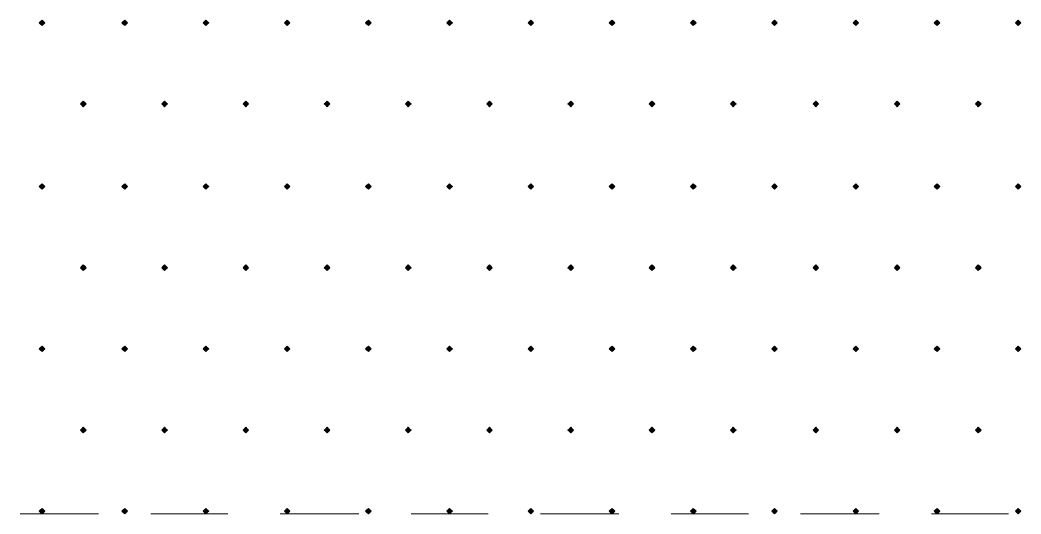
# Model space of a CAD drawing. Header units: millimetres. Extents: x 0 to 420, y 0 to 297.
# Drawn here: x 281.16 to 296.54, y 182.44 to 190.03 of the extents above; entities that cross this region are included whole.
import ezdxf

# ---------------------------------------------------------------- set-up
doc = ezdxf.new("R2010")
doc.units = ezdxf.units.MM

msp = doc.modelspace()

# ---------------------------------------------------------------- hatches: boundary and pattern name
for points in [[(281.496, 190.034), (281.474, 190.013), (281.453, 189.992), (281.474, 189.971), (281.496, 189.95), (281.517, 189.971), (281.538, 189.992), (281.517, 190.013), (281.496, 190.034)], [(282.766, 190.034), (282.744, 190.013), (282.723, 189.992), (282.744, 189.971), (282.766, 189.95), (282.787, 189.971), (282.808, 189.992), (282.787, 190.013), (282.766, 190.034)], [(284.014, 190.034), (283.993, 190.013), (283.972, 189.992), (283.993, 189.971), (284.014, 189.95), (284.036, 189.971), (284.057, 189.992), (284.036, 190.013), (284.014, 190.034)], [(285.263, 190.034), (285.242, 190.013), (285.221, 189.992), (285.242, 189.971), (285.263, 189.95), (285.284, 189.971), (285.305, 189.992), (285.284, 190.013), (285.263, 190.034)], [(286.512, 190.034), (286.491, 190.013), (286.47, 189.992), (286.491, 189.971), (286.512, 189.95), (286.533, 189.971), (286.554, 189.992), (286.533, 190.013), (286.512, 190.034)], [(287.761, 190.034), (287.74, 190.013), (287.719, 189.992), (287.74, 189.971), (287.761, 189.95), (287.782, 189.971), (287.803, 189.992), (287.782, 190.013), (287.761, 190.034)], [(289.01, 190.034), (288.989, 190.013), (288.967, 189.992), (288.989, 189.971), (289.01, 189.95), (289.031, 189.971), (289.052, 189.992), (289.031, 190.013), (289.01, 190.034)], [(290.259, 190.034), (290.237, 190.013), (290.216, 189.992), (290.237, 189.971), (290.259, 189.95), (290.28, 189.971), (290.301, 189.992), (290.28, 190.013), (290.259, 190.034)], [(291.507, 190.034), (291.486, 190.013), (291.465, 189.992), (291.486, 189.971), (291.507, 189.95), (291.529, 189.971), (291.55, 189.992), (291.529, 190.013), (291.507, 190.034)], [(292.756, 190.034), (292.735, 190.013), (292.714, 189.992), (292.735, 189.971), (292.756, 189.95), (292.777, 189.971), (292.798, 189.992), (292.777, 190.013), (292.756, 190.034)], [(294.005, 190.034), (293.984, 190.013), (293.963, 189.992), (293.984, 189.971), (294.005, 189.95), (294.026, 189.971), (294.047, 189.992), (294.026, 190.013), (294.005, 190.034)], [(295.254, 190.034), (295.233, 190.013), (295.212, 189.992), (295.233, 189.971), (295.254, 189.95), (295.275, 189.971), (295.296, 189.992), (295.275, 190.013), (295.254, 190.034)], [(296.503, 190.034), (296.482, 190.013), (296.46, 189.992), (296.482, 189.971), (296.503, 189.95), (296.524, 189.971), (296.545, 189.992), (296.524, 190.013), (296.503, 190.034)], [(282.13, 188.786), (282.109, 188.764), (282.088, 188.743), (282.109, 188.722), (282.13, 188.701), (282.152, 188.722), (282.173, 188.743), (282.152, 188.764), (282.13, 188.786)], [(283.379, 188.786), (283.358, 188.764), (283.337, 188.743), (283.358, 188.722), (283.379, 188.701), (283.4, 188.722), (283.422, 188.743), (283.4, 188.764), (283.379, 188.786)], [(284.628, 188.786), (284.607, 188.764), (284.586, 188.743), (284.607, 188.722), (284.628, 188.701), (284.649, 188.722), (284.671, 188.743), (284.649, 188.764), (284.628, 188.786)], [(285.877, 188.786), (285.856, 188.764), (285.835, 188.743), (285.856, 188.722), (285.877, 188.701), (285.898, 188.722), (285.919, 188.743), (285.898, 188.764), (285.877, 188.786)], [(287.126, 188.786), (287.105, 188.764), (287.084, 188.743), (287.105, 188.722), (287.126, 188.701), (287.147, 188.722), (287.168, 188.743), (287.147, 188.764), (287.126, 188.786)], [(288.375, 188.786), (288.354, 188.764), (288.332, 188.743), (288.354, 188.722), (288.375, 188.701), (288.396, 188.722), (288.417, 188.743), (288.396, 188.764), (288.375, 188.786)], [(289.623, 188.786), (289.602, 188.764), (289.581, 188.743), (289.602, 188.722), (289.623, 188.701), (289.645, 188.722), (289.666, 188.743), (289.645, 188.764), (289.623, 188.786)], [(290.872, 188.786), (290.851, 188.764), (290.83, 188.743), (290.851, 188.722), (290.872, 188.701), (290.894, 188.722), (290.915, 188.743), (290.894, 188.764), (290.872, 188.786)], [(292.121, 188.786), (292.1, 188.764), (292.079, 188.743), (292.1, 188.722), (292.121, 188.701), (292.142, 188.722), (292.164, 188.743), (292.142, 188.764), (292.121, 188.786)], [(293.391, 188.786), (293.37, 188.764), (293.349, 188.743), (293.37, 188.722), (293.391, 188.701), (293.412, 188.722), (293.434, 188.743), (293.412, 188.764), (293.391, 188.786)], [(294.64, 188.786), (294.619, 188.764), (294.598, 188.743), (294.619, 188.722), (294.64, 188.701), (294.661, 188.722), (294.682, 188.743), (294.661, 188.764), (294.64, 188.786)], [(295.889, 188.786), (295.868, 188.764), (295.846, 188.743), (295.868, 188.722), (295.889, 188.701), (295.91, 188.722), (295.931, 188.743), (295.91, 188.764), (295.889, 188.786)], [(281.496, 187.515), (281.474, 187.494), (281.453, 187.473), (281.474, 187.452), (281.496, 187.431), (281.517, 187.452), (281.538, 187.473), (281.517, 187.494), (281.496, 187.515)], [(282.766, 187.515), (282.744, 187.494), (282.723, 187.473), (282.744, 187.452), (282.766, 187.431), (282.787, 187.452), (282.808, 187.473), (282.787, 187.494), (282.766, 187.515)], [(284.014, 187.515), (283.993, 187.494), (283.972, 187.473), (283.993, 187.452), (284.014, 187.431), (284.036, 187.452), (284.057, 187.473), (284.036, 187.494), (284.014, 187.515)], [(285.263, 187.515), (285.242, 187.494), (285.221, 187.473), (285.242, 187.452), (285.263, 187.431), (285.284, 187.452), (285.305, 187.473), (285.284, 187.494), (285.263, 187.515)], [(286.512, 187.515), (286.491, 187.494), (286.47, 187.473), (286.491, 187.452), (286.512, 187.431), (286.533, 187.452), (286.554, 187.473), (286.533, 187.494), (286.512, 187.515)], [(287.761, 187.515), (287.74, 187.494), (287.719, 187.473), (287.74, 187.452), (287.761, 187.431), (287.782, 187.452), (287.803, 187.473), (287.782, 187.494), (287.761, 187.515)], [(289.01, 187.515), (288.989, 187.494), (288.967, 187.473), (288.989, 187.452), (289.01, 187.431), (289.031, 187.452), (289.052, 187.473), (289.031, 187.494), (289.01, 187.515)], [(290.259, 187.515), (290.237, 187.494), (290.216, 187.473), (290.237, 187.452), (290.259, 187.431), (290.28, 187.452), (290.301, 187.473), (290.28, 187.494), (290.259, 187.515)], [(291.507, 187.515), (291.486, 187.494), (291.465, 187.473), (291.486, 187.452), (291.507, 187.431), (291.529, 187.452), (291.55, 187.473), (291.529, 187.494), (291.507, 187.515)], [(292.756, 187.515), (292.735, 187.494), (292.714, 187.473), (292.735, 187.452), (292.756, 187.431), (292.777, 187.452), (292.798, 187.473), (292.777, 187.494), (292.756, 187.515)], [(294.005, 187.515), (293.984, 187.494), (293.963, 187.473), (293.984, 187.452), (294.005, 187.431), (294.026, 187.452), (294.047, 187.473), (294.026, 187.494), (294.005, 187.515)], [(295.254, 187.515), (295.233, 187.494), (295.212, 187.473), (295.233, 187.452), (295.254, 187.431), (295.275, 187.452), (295.296, 187.473), (295.275, 187.494), (295.254, 187.515)], [(296.503, 187.515), (296.482, 187.494), (296.46, 187.473), (296.482, 187.452), (296.503, 187.431), (296.524, 187.452), (296.545, 187.473), (296.524, 187.494), (296.503, 187.515)], [(282.13, 186.267), (282.109, 186.246), (282.088, 186.224), (282.109, 186.203), (282.13, 186.182), (282.152, 186.203), (282.173, 186.224), (282.152, 186.246), (282.13, 186.267)], [(283.379, 186.267), (283.358, 186.246), (283.337, 186.224), (283.358, 186.203), (283.379, 186.182), (283.4, 186.203), (283.422, 186.224), (283.4, 186.246), (283.379, 186.267)], [(284.628, 186.267), (284.607, 186.246), (284.586, 186.224), (284.607, 186.203), (284.628, 186.182), (284.649, 186.203), (284.671, 186.224), (284.649, 186.246), (284.628, 186.267)], [(285.877, 186.267), (285.856, 186.246), (285.835, 186.224), (285.856, 186.203), (285.877, 186.182), (285.898, 186.203), (285.919, 186.224), (285.898, 186.246), (285.877, 186.267)], [(287.126, 186.267), (287.105, 186.246), (287.084, 186.224), (287.105, 186.203), (287.126, 186.182), (287.147, 186.203), (287.168, 186.224), (287.147, 186.246), (287.126, 186.267)], [(288.375, 186.267), (288.354, 186.246), (288.332, 186.224), (288.354, 186.203), (288.375, 186.182), (288.396, 186.203), (288.417, 186.224), (288.396, 186.246), (288.375, 186.267)], [(289.623, 186.267), (289.602, 186.246), (289.581, 186.224), (289.602, 186.203), (289.623, 186.182), (289.645, 186.203), (289.666, 186.224), (289.645, 186.246), (289.623, 186.267)], [(290.872, 186.267), (290.851, 186.246), (290.83, 186.224), (290.851, 186.203), (290.872, 186.182), (290.894, 186.203), (290.915, 186.224), (290.894, 186.246), (290.872, 186.267)], [(292.121, 186.267), (292.1, 186.246), (292.079, 186.224), (292.1, 186.203), (292.121, 186.182), (292.142, 186.203), (292.164, 186.224), (292.142, 186.246), (292.121, 186.267)], [(293.391, 186.267), (293.37, 186.246), (293.349, 186.224), (293.37, 186.203), (293.391, 186.182), (293.412, 186.203), (293.434, 186.224), (293.412, 186.246), (293.391, 186.267)], [(294.64, 186.267), (294.619, 186.246), (294.598, 186.224), (294.619, 186.203), (294.64, 186.182), (294.661, 186.203), (294.682, 186.224), (294.661, 186.246), (294.64, 186.267)], [(295.889, 186.267), (295.868, 186.246), (295.846, 186.224), (295.868, 186.203), (295.889, 186.182), (295.91, 186.203), (295.931, 186.224), (295.91, 186.246), (295.889, 186.267)], [(281.496, 185.018), (281.474, 184.997), (281.453, 184.975), (281.474, 184.954), (281.496, 184.933), (281.517, 184.954), (281.538, 184.975), (281.517, 184.997), (281.496, 185.018)], [(282.766, 185.018), (282.744, 184.997), (282.723, 184.975), (282.744, 184.954), (282.766, 184.933), (282.787, 184.954), (282.808, 184.975), (282.787, 184.997), (282.766, 185.018)], [(284.014, 185.018), (283.993, 184.997), (283.972, 184.975), (283.993, 184.954), (284.014, 184.933), (284.036, 184.954), (284.057, 184.975), (284.036, 184.997), (284.014, 185.018)], [(285.263, 185.018), (285.242, 184.997), (285.221, 184.975), (285.242, 184.954), (285.263, 184.933), (285.284, 184.954), (285.305, 184.975), (285.284, 184.997), (285.263, 185.018)], [(286.512, 185.018), (286.491, 184.997), (286.47, 184.975), (286.491, 184.954), (286.512, 184.933), (286.533, 184.954), (286.554, 184.975), (286.533, 184.997), (286.512, 185.018)], [(287.761, 185.018), (287.74, 184.997), (287.719, 184.975), (287.74, 184.954), (287.761, 184.933), (287.782, 184.954), (287.803, 184.975), (287.782, 184.997), (287.761, 185.018)], [(289.01, 185.018), (288.989, 184.997), (288.967, 184.975), (288.989, 184.954), (289.01, 184.933), (289.031, 184.954), (289.052, 184.975), (289.031, 184.997), (289.01, 185.018)], [(290.259, 185.018), (290.237, 184.997), (290.216, 184.975), (290.237, 184.954), (290.259, 184.933), (290.28, 184.954), (290.301, 184.975), (290.28, 184.997), (290.259, 185.018)], [(291.507, 185.018), (291.486, 184.997), (291.465, 184.975), (291.486, 184.954), (291.507, 184.933), (291.529, 184.954), (291.55, 184.975), (291.529, 184.997), (291.507, 185.018)], [(292.756, 185.018), (292.735, 184.997), (292.714, 184.975), (292.735, 184.954), (292.756, 184.933), (292.777, 184.954), (292.798, 184.975), (292.777, 184.997), (292.756, 185.018)], [(294.005, 185.018), (293.984, 184.997), (293.963, 184.975), (293.984, 184.954), (294.005, 184.933), (294.026, 184.954), (294.047, 184.975), (294.026, 184.997), (294.005, 185.018)], [(295.254, 185.018), (295.233, 184.997), (295.212, 184.975), (295.233, 184.954), (295.254, 184.933), (295.275, 184.954), (295.296, 184.975), (295.275, 184.997), (295.254, 185.018)], [(296.503, 185.018), (296.482, 184.997), (296.46, 184.975), (296.482, 184.954), (296.503, 184.933), (296.524, 184.954), (296.545, 184.975), (296.524, 184.997), (296.503, 185.018)], [(282.13, 183.769), (282.109, 183.748), (282.088, 183.727), (282.109, 183.705), (282.13, 183.684), (282.152, 183.705), (282.173, 183.727), (282.152, 183.748), (282.13, 183.769)], [(283.379, 183.769), (283.358, 183.748), (283.337, 183.727), (283.358, 183.705), (283.379, 183.684), (283.4, 183.705), (283.422, 183.727), (283.4, 183.748), (283.379, 183.769)], [(284.628, 183.769), (284.607, 183.748), (284.586, 183.727), (284.607, 183.705), (284.628, 183.684), (284.649, 183.705), (284.671, 183.727), (284.649, 183.748), (284.628, 183.769)], [(285.877, 183.769), (285.856, 183.748), (285.835, 183.727), (285.856, 183.705), (285.877, 183.684), (285.898, 183.705), (285.919, 183.727), (285.898, 183.748), (285.877, 183.769)], [(287.126, 183.769), (287.105, 183.748), (287.084, 183.727), (287.105, 183.705), (287.126, 183.684), (287.147, 183.705), (287.168, 183.727), (287.147, 183.748), (287.126, 183.769)], [(288.375, 183.769), (288.354, 183.748), (288.332, 183.727), (288.354, 183.705), (288.375, 183.684), (288.396, 183.705), (288.417, 183.727), (288.396, 183.748), (288.375, 183.769)], [(289.623, 183.769), (289.602, 183.748), (289.581, 183.727), (289.602, 183.705), (289.623, 183.684), (289.645, 183.705), (289.666, 183.727), (289.645, 183.748), (289.623, 183.769)], [(290.872, 183.769), (290.851, 183.748), (290.83, 183.727), (290.851, 183.705), (290.872, 183.684), (290.894, 183.705), (290.915, 183.727), (290.894, 183.748), (290.872, 183.769)], [(292.121, 183.769), (292.1, 183.748), (292.079, 183.727), (292.1, 183.705), (292.121, 183.684), (292.142, 183.705), (292.164, 183.727), (292.142, 183.748), (292.121, 183.769)], [(293.391, 183.769), (293.37, 183.748), (293.349, 183.727), (293.37, 183.705), (293.391, 183.684), (293.412, 183.705), (293.434, 183.727), (293.412, 183.748), (293.391, 183.769)], [(294.64, 183.769), (294.619, 183.748), (294.598, 183.727), (294.619, 183.705), (294.64, 183.684), (294.661, 183.705), (294.682, 183.727), (294.661, 183.748), (294.64, 183.769)], [(295.889, 183.769), (295.868, 183.748), (295.846, 183.727), (295.868, 183.705), (295.889, 183.684), (295.91, 183.705), (295.931, 183.727), (295.91, 183.748), (295.889, 183.769)], [(281.496, 182.52), (281.474, 182.499), (281.453, 182.478), (281.474, 182.457), (281.496, 182.436), (281.517, 182.457), (281.538, 182.478), (281.517, 182.499), (281.496, 182.52)], [(282.766, 182.52), (282.744, 182.499), (282.723, 182.478), (282.744, 182.457), (282.766, 182.436), (282.787, 182.457), (282.808, 182.478), (282.787, 182.499), (282.766, 182.52)], [(284.014, 182.52), (283.993, 182.499), (283.972, 182.478), (283.993, 182.457), (284.014, 182.436), (284.036, 182.457), (284.057, 182.478), (284.036, 182.499), (284.014, 182.52)], [(285.263, 182.52), (285.242, 182.499), (285.221, 182.478), (285.242, 182.457), (285.263, 182.436), (285.284, 182.457), (285.305, 182.478), (285.284, 182.499), (285.263, 182.52)], [(286.512, 182.52), (286.491, 182.499), (286.47, 182.478), (286.491, 182.457), (286.512, 182.436), (286.533, 182.457), (286.554, 182.478), (286.533, 182.499), (286.512, 182.52)], [(287.761, 182.52), (287.74, 182.499), (287.719, 182.478), (287.74, 182.457), (287.761, 182.436), (287.782, 182.457), (287.803, 182.478), (287.782, 182.499), (287.761, 182.52)], [(289.01, 182.52), (288.989, 182.499), (288.967, 182.478), (288.989, 182.457), (289.01, 182.436), (289.031, 182.457), (289.052, 182.478), (289.031, 182.499), (289.01, 182.52)], [(290.259, 182.52), (290.237, 182.499), (290.216, 182.478), (290.237, 182.457), (290.259, 182.436), (290.28, 182.457), (290.301, 182.478), (290.28, 182.499), (290.259, 182.52)], [(291.507, 182.52), (291.486, 182.499), (291.465, 182.478), (291.486, 182.457), (291.507, 182.436), (291.529, 182.457), (291.55, 182.478), (291.529, 182.499), (291.507, 182.52)], [(292.756, 182.52), (292.735, 182.499), (292.714, 182.478), (292.735, 182.457), (292.756, 182.436), (292.777, 182.457), (292.798, 182.478), (292.777, 182.499), (292.756, 182.52)], [(294.005, 182.52), (293.984, 182.499), (293.963, 182.478), (293.984, 182.457), (294.005, 182.436), (294.026, 182.457), (294.047, 182.478), (294.026, 182.499), (294.005, 182.52)], [(295.254, 182.52), (295.233, 182.499), (295.212, 182.478), (295.233, 182.457), (295.254, 182.436), (295.275, 182.457), (295.296, 182.478), (295.275, 182.499), (295.254, 182.52)], [(296.503, 182.52), (296.482, 182.499), (296.46, 182.478), (296.482, 182.457), (296.503, 182.436), (296.524, 182.457), (296.545, 182.478), (296.524, 182.499), (296.503, 182.52)]]:
    msp.add_hatch(color=7).paths.add_polyline_path(points)

# ---------------------------------------------------------------- linework, layer by layer
at = {"lineweight": 0}
for points in [[(281.496, 190.034), (281.474, 190.013), (281.453, 189.992), (281.474, 189.971), (281.496, 189.95), (281.517, 189.971), (281.538, 189.992), (281.517, 190.013)], [(282.766, 190.034), (282.744, 190.013), (282.723, 189.992), (282.744, 189.971), (282.766, 189.95), (282.787, 189.971), (282.808, 189.992), (282.787, 190.013)], [(284.014, 190.034), (283.993, 190.013), (283.972, 189.992), (283.993, 189.971), (284.014, 189.95), (284.036, 189.971), (284.057, 189.992), (284.036, 190.013)], [(285.263, 190.034), (285.242, 190.013), (285.221, 189.992), (285.242, 189.971), (285.263, 189.95), (285.284, 189.971), (285.305, 189.992), (285.284, 190.013)], [(286.512, 190.034), (286.491, 190.013), (286.47, 189.992), (286.491, 189.971), (286.512, 189.95), (286.533, 189.971), (286.554, 189.992), (286.533, 190.013)], [(287.761, 190.034), (287.74, 190.013), (287.719, 189.992), (287.74, 189.971), (287.761, 189.95), (287.782, 189.971), (287.803, 189.992), (287.782, 190.013)], [(289.01, 190.034), (288.989, 190.013), (288.967, 189.992), (288.989, 189.971), (289.01, 189.95), (289.031, 189.971), (289.052, 189.992), (289.031, 190.013)], [(290.259, 190.034), (290.237, 190.013), (290.216, 189.992), (290.237, 189.971), (290.259, 189.95), (290.28, 189.971), (290.301, 189.992), (290.28, 190.013)], [(291.507, 190.034), (291.486, 190.013), (291.465, 189.992), (291.486, 189.971), (291.507, 189.95), (291.529, 189.971), (291.55, 189.992), (291.529, 190.013)], [(292.756, 190.034), (292.735, 190.013), (292.714, 189.992), (292.735, 189.971), (292.756, 189.95), (292.777, 189.971), (292.798, 189.992), (292.777, 190.013)], [(294.005, 190.034), (293.984, 190.013), (293.963, 189.992), (293.984, 189.971), (294.005, 189.95), (294.026, 189.971), (294.047, 189.992), (294.026, 190.013)], [(295.254, 190.034), (295.233, 190.013), (295.212, 189.992), (295.233, 189.971), (295.254, 189.95), (295.275, 189.971), (295.296, 189.992), (295.275, 190.013)], [(296.503, 190.034), (296.482, 190.013), (296.46, 189.992), (296.482, 189.971), (296.503, 189.95), (296.524, 189.971), (296.545, 189.992), (296.524, 190.013)], [(282.13, 188.786), (282.109, 188.764), (282.088, 188.743), (282.109, 188.722), (282.13, 188.701), (282.152, 188.722), (282.173, 188.743), (282.152, 188.764)], [(283.379, 188.786), (283.358, 188.764), (283.337, 188.743), (283.358, 188.722), (283.379, 188.701), (283.4, 188.722), (283.422, 188.743), (283.4, 188.764)], [(284.628, 188.786), (284.607, 188.764), (284.586, 188.743), (284.607, 188.722), (284.628, 188.701), (284.649, 188.722), (284.671, 188.743), (284.649, 188.764)], [(285.877, 188.786), (285.856, 188.764), (285.835, 188.743), (285.856, 188.722), (285.877, 188.701), (285.898, 188.722), (285.919, 188.743), (285.898, 188.764)], [(287.126, 188.786), (287.105, 188.764), (287.084, 188.743), (287.105, 188.722), (287.126, 188.701), (287.147, 188.722), (287.168, 188.743), (287.147, 188.764)], [(288.375, 188.786), (288.354, 188.764), (288.332, 188.743), (288.354, 188.722), (288.375, 188.701), (288.396, 188.722), (288.417, 188.743), (288.396, 188.764)], [(289.623, 188.786), (289.602, 188.764), (289.581, 188.743), (289.602, 188.722), (289.623, 188.701), (289.645, 188.722), (289.666, 188.743), (289.645, 188.764)], [(290.872, 188.786), (290.851, 188.764), (290.83, 188.743), (290.851, 188.722), (290.872, 188.701), (290.894, 188.722), (290.915, 188.743), (290.894, 188.764)], [(292.121, 188.786), (292.1, 188.764), (292.079, 188.743), (292.1, 188.722), (292.121, 188.701), (292.142, 188.722), (292.164, 188.743), (292.142, 188.764)], [(293.391, 188.786), (293.37, 188.764), (293.349, 188.743), (293.37, 188.722), (293.391, 188.701), (293.412, 188.722), (293.434, 188.743), (293.412, 188.764)], [(294.64, 188.786), (294.619, 188.764), (294.598, 188.743), (294.619, 188.722), (294.64, 188.701), (294.661, 188.722), (294.682, 188.743), (294.661, 188.764)], [(295.889, 188.786), (295.868, 188.764), (295.846, 188.743), (295.868, 188.722), (295.889, 188.701), (295.91, 188.722), (295.931, 188.743), (295.91, 188.764)], [(281.496, 187.515), (281.474, 187.494), (281.453, 187.473), (281.474, 187.452), (281.496, 187.431), (281.517, 187.452), (281.538, 187.473), (281.517, 187.494)], [(282.766, 187.515), (282.744, 187.494), (282.723, 187.473), (282.744, 187.452), (282.766, 187.431), (282.787, 187.452), (282.808, 187.473), (282.787, 187.494)], [(284.014, 187.515), (283.993, 187.494), (283.972, 187.473), (283.993, 187.452), (284.014, 187.431), (284.036, 187.452), (284.057, 187.473), (284.036, 187.494)], [(285.263, 187.515), (285.242, 187.494), (285.221, 187.473), (285.242, 187.452), (285.263, 187.431), (285.284, 187.452), (285.305, 187.473), (285.284, 187.494)], [(286.512, 187.515), (286.491, 187.494), (286.47, 187.473), (286.491, 187.452), (286.512, 187.431), (286.533, 187.452), (286.554, 187.473), (286.533, 187.494)], [(287.761, 187.515), (287.74, 187.494), (287.719, 187.473), (287.74, 187.452), (287.761, 187.431), (287.782, 187.452), (287.803, 187.473), (287.782, 187.494)], [(289.01, 187.515), (288.989, 187.494), (288.967, 187.473), (288.989, 187.452), (289.01, 187.431), (289.031, 187.452), (289.052, 187.473), (289.031, 187.494)], [(290.259, 187.515), (290.237, 187.494), (290.216, 187.473), (290.237, 187.452), (290.259, 187.431), (290.28, 187.452), (290.301, 187.473), (290.28, 187.494)], [(291.507, 187.515), (291.486, 187.494), (291.465, 187.473), (291.486, 187.452), (291.507, 187.431), (291.529, 187.452), (291.55, 187.473), (291.529, 187.494)], [(292.756, 187.515), (292.735, 187.494), (292.714, 187.473), (292.735, 187.452), (292.756, 187.431), (292.777, 187.452), (292.798, 187.473), (292.777, 187.494)], [(294.005, 187.515), (293.984, 187.494), (293.963, 187.473), (293.984, 187.452), (294.005, 187.431), (294.026, 187.452), (294.047, 187.473), (294.026, 187.494)], [(295.254, 187.515), (295.233, 187.494), (295.212, 187.473), (295.233, 187.452), (295.254, 187.431), (295.275, 187.452), (295.296, 187.473), (295.275, 187.494)], [(296.503, 187.515), (296.482, 187.494), (296.46, 187.473), (296.482, 187.452), (296.503, 187.431), (296.524, 187.452), (296.545, 187.473), (296.524, 187.494)], [(282.13, 186.267), (282.109, 186.246), (282.088, 186.224), (282.109, 186.203), (282.13, 186.182), (282.152, 186.203), (282.173, 186.224), (282.152, 186.246)], [(283.379, 186.267), (283.358, 186.246), (283.337, 186.224), (283.358, 186.203), (283.379, 186.182), (283.4, 186.203), (283.422, 186.224), (283.4, 186.246)], [(284.628, 186.267), (284.607, 186.246), (284.586, 186.224), (284.607, 186.203), (284.628, 186.182), (284.649, 186.203), (284.671, 186.224), (284.649, 186.246)], [(285.877, 186.267), (285.856, 186.246), (285.835, 186.224), (285.856, 186.203), (285.877, 186.182), (285.898, 186.203), (285.919, 186.224), (285.898, 186.246)], [(287.126, 186.267), (287.105, 186.246), (287.084, 186.224), (287.105, 186.203), (287.126, 186.182), (287.147, 186.203), (287.168, 186.224), (287.147, 186.246)], [(288.375, 186.267), (288.354, 186.246), (288.332, 186.224), (288.354, 186.203), (288.375, 186.182), (288.396, 186.203), (288.417, 186.224), (288.396, 186.246)], [(289.623, 186.267), (289.602, 186.246), (289.581, 186.224), (289.602, 186.203), (289.623, 186.182), (289.645, 186.203), (289.666, 186.224), (289.645, 186.246)], [(290.872, 186.267), (290.851, 186.246), (290.83, 186.224), (290.851, 186.203), (290.872, 186.182), (290.894, 186.203), (290.915, 186.224), (290.894, 186.246)], [(292.121, 186.267), (292.1, 186.246), (292.079, 186.224), (292.1, 186.203), (292.121, 186.182), (292.142, 186.203), (292.164, 186.224), (292.142, 186.246)], [(293.391, 186.267), (293.37, 186.246), (293.349, 186.224), (293.37, 186.203), (293.391, 186.182), (293.412, 186.203), (293.434, 186.224), (293.412, 186.246)], [(294.64, 186.267), (294.619, 186.246), (294.598, 186.224), (294.619, 186.203), (294.64, 186.182), (294.661, 186.203), (294.682, 186.224), (294.661, 186.246)], [(295.889, 186.267), (295.868, 186.246), (295.846, 186.224), (295.868, 186.203), (295.889, 186.182), (295.91, 186.203), (295.931, 186.224), (295.91, 186.246)], [(281.496, 185.018), (281.474, 184.997), (281.453, 184.975), (281.474, 184.954), (281.496, 184.933), (281.517, 184.954), (281.538, 184.975), (281.517, 184.997)], [(282.766, 185.018), (282.744, 184.997), (282.723, 184.975), (282.744, 184.954), (282.766, 184.933), (282.787, 184.954), (282.808, 184.975), (282.787, 184.997)], [(284.014, 185.018), (283.993, 184.997), (283.972, 184.975), (283.993, 184.954), (284.014, 184.933), (284.036, 184.954), (284.057, 184.975), (284.036, 184.997)], [(285.263, 185.018), (285.242, 184.997), (285.221, 184.975), (285.242, 184.954), (285.263, 184.933), (285.284, 184.954), (285.305, 184.975), (285.284, 184.997)], [(286.512, 185.018), (286.491, 184.997), (286.47, 184.975), (286.491, 184.954), (286.512, 184.933), (286.533, 184.954), (286.554, 184.975), (286.533, 184.997)], [(287.761, 185.018), (287.74, 184.997), (287.719, 184.975), (287.74, 184.954), (287.761, 184.933), (287.782, 184.954), (287.803, 184.975), (287.782, 184.997)], [(289.01, 185.018), (288.989, 184.997), (288.967, 184.975), (288.989, 184.954), (289.01, 184.933), (289.031, 184.954), (289.052, 184.975), (289.031, 184.997)], [(290.259, 185.018), (290.237, 184.997), (290.216, 184.975), (290.237, 184.954), (290.259, 184.933), (290.28, 184.954), (290.301, 184.975), (290.28, 184.997)], [(291.507, 185.018), (291.486, 184.997), (291.465, 184.975), (291.486, 184.954), (291.507, 184.933), (291.529, 184.954), (291.55, 184.975), (291.529, 184.997)], [(292.756, 185.018), (292.735, 184.997), (292.714, 184.975), (292.735, 184.954), (292.756, 184.933), (292.777, 184.954), (292.798, 184.975), (292.777, 184.997)], [(294.005, 185.018), (293.984, 184.997), (293.963, 184.975), (293.984, 184.954), (294.005, 184.933), (294.026, 184.954), (294.047, 184.975), (294.026, 184.997)], [(295.254, 185.018), (295.233, 184.997), (295.212, 184.975), (295.233, 184.954), (295.254, 184.933), (295.275, 184.954), (295.296, 184.975), (295.275, 184.997)], [(296.503, 185.018), (296.482, 184.997), (296.46, 184.975), (296.482, 184.954), (296.503, 184.933), (296.524, 184.954), (296.545, 184.975), (296.524, 184.997)], [(282.13, 183.769), (282.109, 183.748), (282.088, 183.727), (282.109, 183.705), (282.13, 183.684), (282.152, 183.705), (282.173, 183.727), (282.152, 183.748)], [(283.379, 183.769), (283.358, 183.748), (283.337, 183.727), (283.358, 183.705), (283.379, 183.684), (283.4, 183.705), (283.422, 183.727), (283.4, 183.748)], [(284.628, 183.769), (284.607, 183.748), (284.586, 183.727), (284.607, 183.705), (284.628, 183.684), (284.649, 183.705), (284.671, 183.727), (284.649, 183.748)], [(285.877, 183.769), (285.856, 183.748), (285.835, 183.727), (285.856, 183.705), (285.877, 183.684), (285.898, 183.705), (285.919, 183.727), (285.898, 183.748)], [(287.126, 183.769), (287.105, 183.748), (287.084, 183.727), (287.105, 183.705), (287.126, 183.684), (287.147, 183.705), (287.168, 183.727), (287.147, 183.748)], [(288.375, 183.769), (288.354, 183.748), (288.332, 183.727), (288.354, 183.705), (288.375, 183.684), (288.396, 183.705), (288.417, 183.727), (288.396, 183.748)], [(289.623, 183.769), (289.602, 183.748), (289.581, 183.727), (289.602, 183.705), (289.623, 183.684), (289.645, 183.705), (289.666, 183.727), (289.645, 183.748)], [(290.872, 183.769), (290.851, 183.748), (290.83, 183.727), (290.851, 183.705), (290.872, 183.684), (290.894, 183.705), (290.915, 183.727), (290.894, 183.748)], [(292.121, 183.769), (292.1, 183.748), (292.079, 183.727), (292.1, 183.705), (292.121, 183.684), (292.142, 183.705), (292.164, 183.727), (292.142, 183.748)], [(293.391, 183.769), (293.37, 183.748), (293.349, 183.727), (293.37, 183.705), (293.391, 183.684), (293.412, 183.705), (293.434, 183.727), (293.412, 183.748)], [(294.64, 183.769), (294.619, 183.748), (294.598, 183.727), (294.619, 183.705), (294.64, 183.684), (294.661, 183.705), (294.682, 183.727), (294.661, 183.748)], [(295.889, 183.769), (295.868, 183.748), (295.846, 183.727), (295.868, 183.705), (295.889, 183.684), (295.91, 183.705), (295.931, 183.727), (295.91, 183.748)], [(281.496, 182.52), (281.474, 182.499), (281.453, 182.478), (281.474, 182.457), (281.496, 182.436), (281.517, 182.457), (281.538, 182.478), (281.517, 182.499)], [(282.766, 182.52), (282.744, 182.499), (282.723, 182.478), (282.744, 182.457), (282.766, 182.436), (282.787, 182.457), (282.808, 182.478), (282.787, 182.499)], [(284.014, 182.52), (283.993, 182.499), (283.972, 182.478), (283.993, 182.457), (284.014, 182.436), (284.036, 182.457), (284.057, 182.478), (284.036, 182.499)], [(285.263, 182.52), (285.242, 182.499), (285.221, 182.478), (285.242, 182.457), (285.263, 182.436), (285.284, 182.457), (285.305, 182.478), (285.284, 182.499)], [(286.512, 182.52), (286.491, 182.499), (286.47, 182.478), (286.491, 182.457), (286.512, 182.436), (286.533, 182.457), (286.554, 182.478), (286.533, 182.499)], [(287.761, 182.52), (287.74, 182.499), (287.719, 182.478), (287.74, 182.457), (287.761, 182.436), (287.782, 182.457), (287.803, 182.478), (287.782, 182.499)], [(289.01, 182.52), (288.989, 182.499), (288.967, 182.478), (288.989, 182.457), (289.01, 182.436), (289.031, 182.457), (289.052, 182.478), (289.031, 182.499)], [(290.259, 182.52), (290.237, 182.499), (290.216, 182.478), (290.237, 182.457), (290.259, 182.436), (290.28, 182.457), (290.301, 182.478), (290.28, 182.499)], [(291.507, 182.52), (291.486, 182.499), (291.465, 182.478), (291.486, 182.457), (291.507, 182.436), (291.529, 182.457), (291.55, 182.478), (291.529, 182.499)], [(292.756, 182.52), (292.735, 182.499), (292.714, 182.478), (292.735, 182.457), (292.756, 182.436), (292.777, 182.457), (292.798, 182.478), (292.777, 182.499)], [(294.005, 182.52), (293.984, 182.499), (293.963, 182.478), (293.984, 182.457), (294.005, 182.436), (294.026, 182.457), (294.047, 182.478), (294.026, 182.499)], [(295.254, 182.52), (295.233, 182.499), (295.212, 182.478), (295.233, 182.457), (295.254, 182.436), (295.275, 182.457), (295.296, 182.478), (295.275, 182.499)], [(296.503, 182.52), (296.482, 182.499), (296.46, 182.478), (296.482, 182.457), (296.503, 182.436), (296.524, 182.457), (296.545, 182.478), (296.524, 182.499)]]:
    msp.add_lwpolyline(points, close=True, dxfattribs=at)
at = {"lineweight": 13}
for points in [[(281.157, 182.436), (282.363, 182.436)], [(283.168, 182.436), (284.353, 182.436)], [(285.157, 182.436), (286.364, 182.436)], [(287.168, 182.436), (288.354, 182.436)], [(289.158, 182.436), (290.364, 182.436)], [(291.169, 182.436), (292.354, 182.436)], [(293.158, 182.436), (294.365, 182.436)], [(295.169, 182.436), (296.354, 182.436)]]:
    msp.add_lwpolyline(points, dxfattribs=at)

doc.saveas('drawing.dxf')
